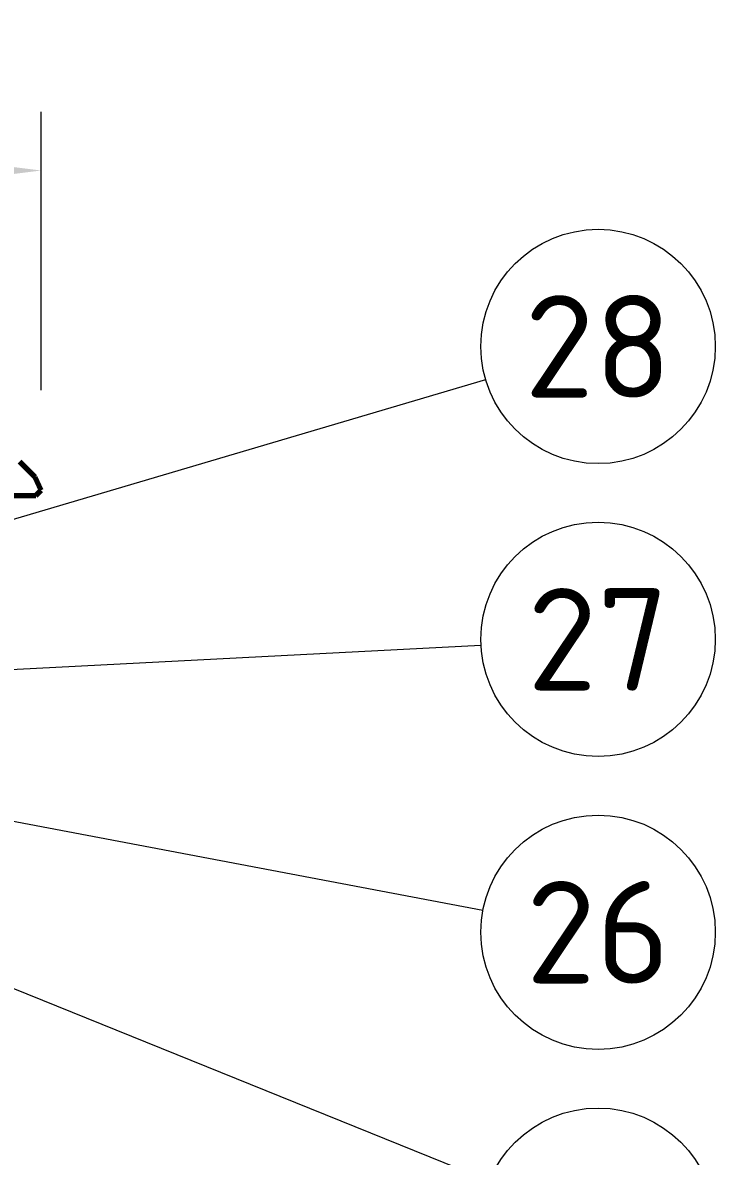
# Model space of a CAD drawing. Header units: millimetres. Extents: x 0 to 2208, y 0 to 420.
# Drawn here: x 125.84 to 149.47, y 217.54 to 256.24 of the extents above; entities that cross this region are included whole.
import ezdxf
from ezdxf.enums import TextEntityAlignment as Align

# ---------------------------------------------------------------- set-up
doc = ezdxf.new("R2010")
doc.units = ezdxf.units.MM
doc.linetypes.add('IRAM-E-TRAZOS', pattern=[5, 4, -1])
for name, color, linetype, lineweight in [('01-VISIBLE', 7, 'CONTINUOUS', 70), ('02-OCULTA', 4, 'IRAM-E-TRAZOS', 35), ('04-COTA', 3, 'CONTINUOUS', 18), ('06-TEXTO', 7, 'CONTINUOUS', 25), ('08-FINA', 5, 'CONTINUOUS', 18)]:
    doc.layers.add(name, color=color, linetype=linetype, lineweight=lineweight)
doc.styles.add('ISO3098', font='isocpeur.ttf')
doc.dimstyles.new('FLAMA-IRAM', dxfattribs={"dimtxt": 3.5, "dimasz": 3.5, "dimexe": 2, "dimexo": 1.5, "dimgap": 1, "dimtad": 1, "dimdec": 1, "dimtxsty": 'ISO3098', "dimblk": 'IRAM_FLECHA', "dimblk1": 'IRAM_FLECHA', "dimblk2": 'IRAM_FLECHA', "dimcen": 2.5, "dimclrd": 256, "dimclre": 256, "dimclrt": 256, "dimazin": 3, "dimtfac": 1, "dimtmove": 0, "dimatfit": 3, "dimlwd": 18, "dimlwe": 18})

# ---------------------------------------------------------------- blocks, each defined once
blk = doc.blocks.new('IRAM_FLECHA')
blk.add_solid([(0, 0), (-1, 0.125), (-1, -0.125)])

msp = doc.modelspace()

# ---------------------------------------------------------------- linework, layer by layer
at = {"layer": '01-VISIBLE'}
for p, q in [((126.265, 240.72), (125.739, 241.244)), ((126.467, 240.278), (126.265, 240.72)), ((124.621, 240.092), (126.281, 240.092)), ((126.281, 240.092), (126.467, 240.278))]:
    msp.add_line(p, q, dxfattribs=at)
at = {"layer": '02-OCULTA'}
for p, q in [((126.265, 240.72), (125.739, 241.244)), ((126.467, 240.278), (126.265, 240.72)), ((124.621, 240.092), (126.281, 240.092)), ((126.281, 240.092), (126.467, 240.278))]:
    msp.add_line(p, q, dxfattribs=at)
at = {"layer": '08-FINA'}
for p, q in [((141.631, 244.05), (112.293, 235.37)), ((141.472, 234.978), (108.689, 233.281)), ((141.537, 225.93), (105.013, 232.85)), ((141.76, 216.687), (105.013, 231.57))]:
    msp.add_line(p, q, dxfattribs=at)
for centre in [(145.467, 245.185), (145.467, 235.185), (145.467, 225.185), (145.467, 215.185)]:
    msp.add_circle(centre, 4, dxfattribs=at)

# ---------------------------------------------------------------- texts
at = {"layer": '06-TEXTO', "style": 'ISO3098'}
for s, p in [('28', (145.467, 245.185)), ('27', (145.467, 235.185)), ('26', (145.467, 225.185))]:
    msp.add_text(s, height=3.5, dxfattribs=at).set_placement(p, align=Align.MIDDLE_CENTER)

# ---------------------------------------------------------------- dimensions: what is measured, and where the dimension line sits
at = {"layer": '04-COTA'}
msp.add_linear_dim(base=(78.813, 251.192), p1=(78.813, 242.192), p2=(126.467, 242.192), dimstyle='FLAMA-IRAM', override={"dimlfac": 5}, dxfattribs=at).render()

doc.saveas('drawing.dxf')
